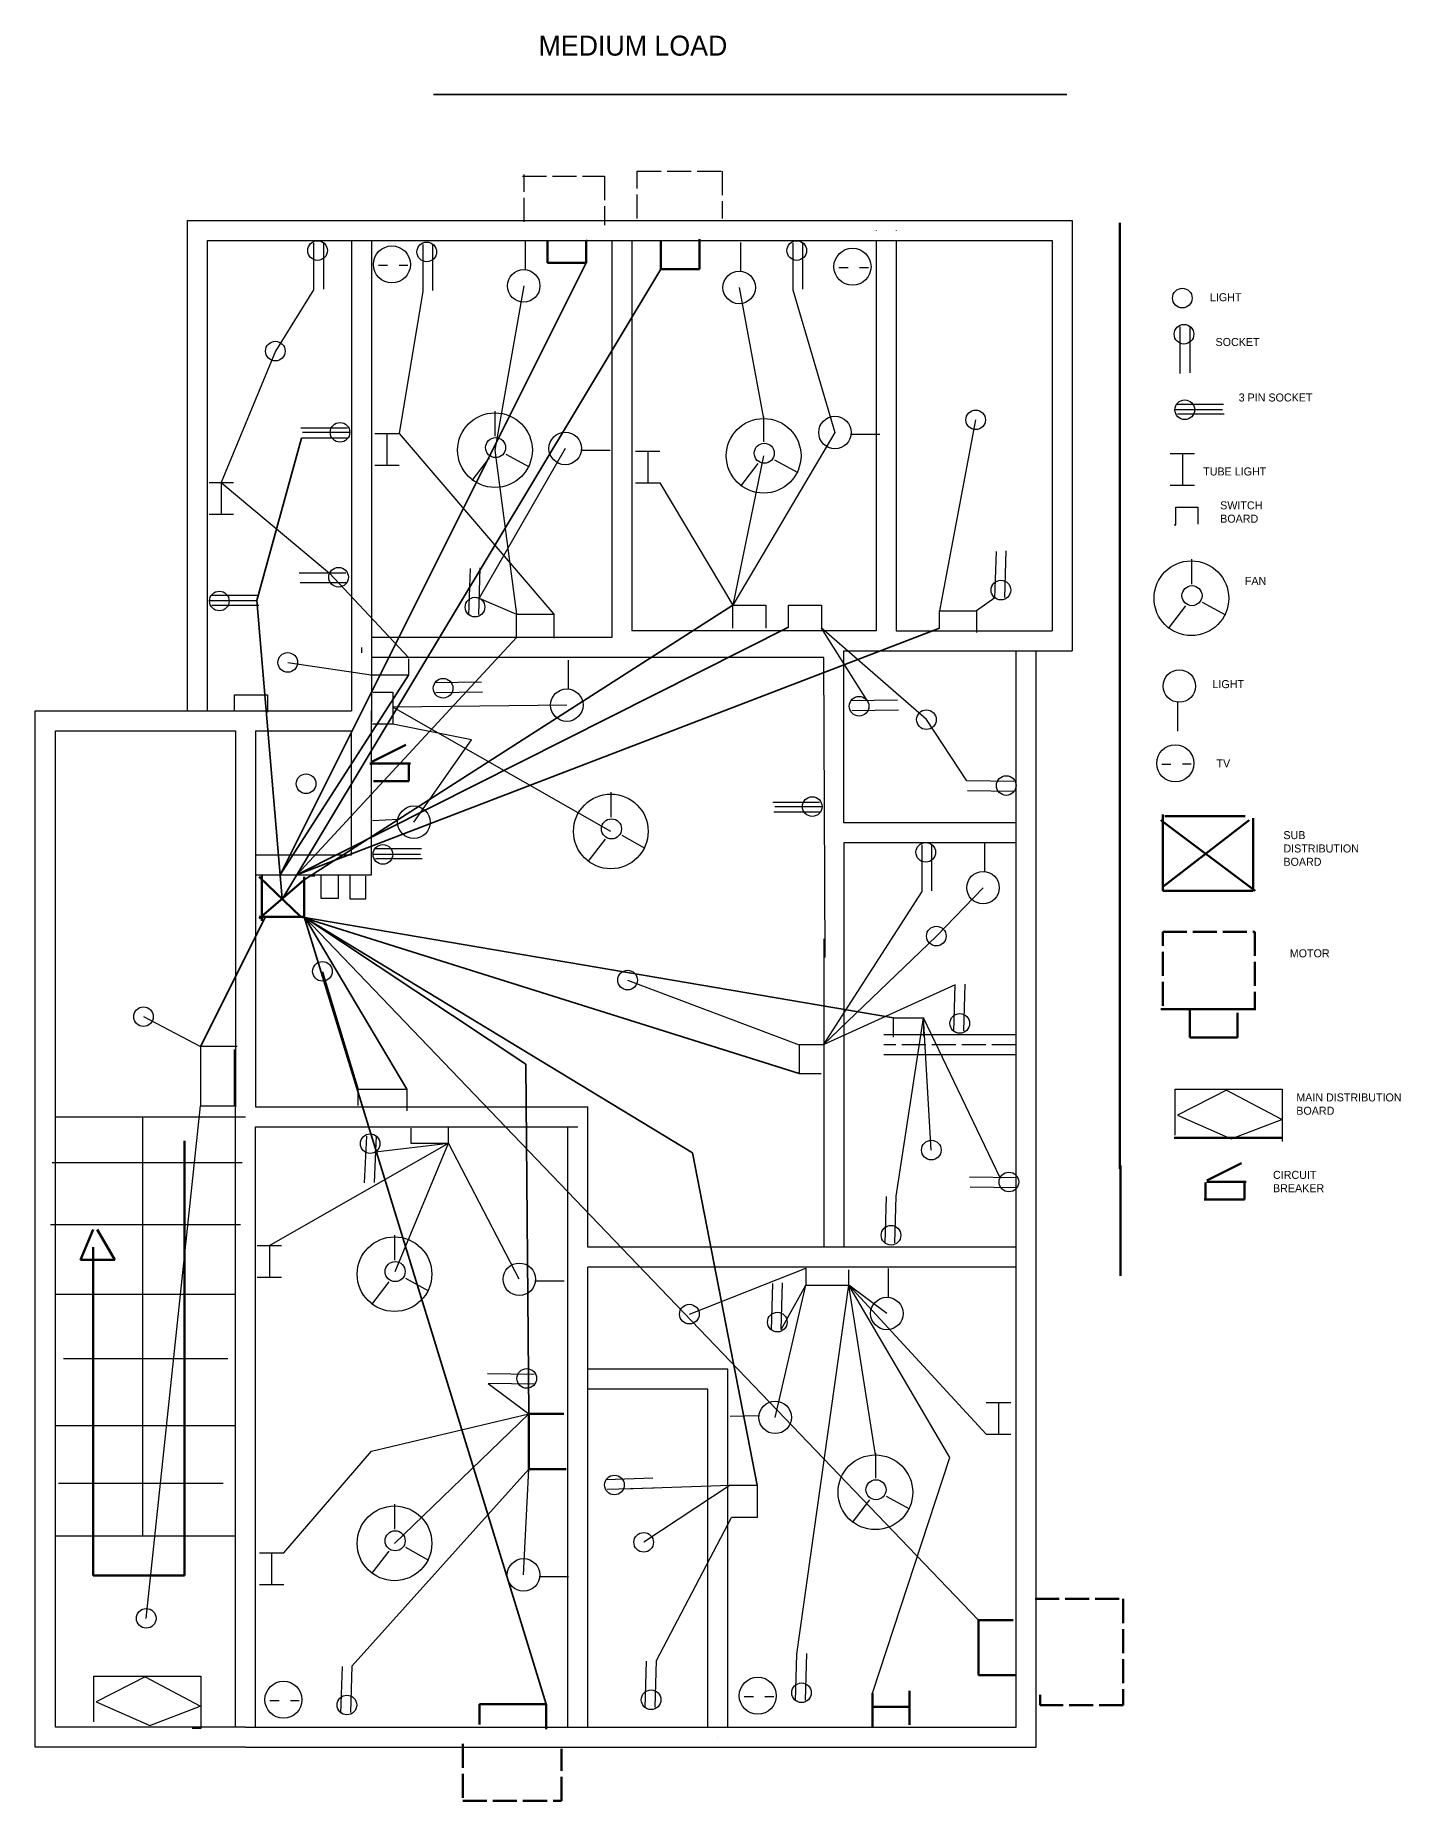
# Model space of a CAD drawing. Header units: feet. Extents: x -3878 to -800, y -591 to 317.
# Drawn here: x -2214 to -1531, y -585 to 297 of the extents above; entities that cross this region are included whole.
import ezdxf

# ---------------------------------------------------------------- set-up
doc = ezdxf.new("R2010")
doc.units = ezdxf.units.FT
doc.header["$MEASUREMENT"] = 0
doc.linetypes.add('ACAD_ISO02W100', pattern=[15, 12, -3])

msp = doc.modelspace()

# ---------------------------------------------------------------- linework, layer by layer
at = {"color": 3, "linetype": 'ByBlock', "lineweight": 35}
for p, q in [((-2014.55, 267.73), (-1698.08, 267.73)), ((-1938.31, 183.63), (-2091.26, -122.34)), ((-1901.02, 180.33), (-2089.87, -133.99)), ((-2080.55, 95.98), (-2102.82, 14.72)), ((-2102.82, 14.72), (-2090.25, -134.31)), ((-1864.99, 12.39), (-2079.26, -124.84)), ((-1837.15, 1.48), (-2082.87, -122.34)), ((-1761.8, 0.93), (-2082.87, -122.34)), ((-1973.1, -3.75), (-2082.87, -122.34)), ((-2027.15, -22.53), (-2091.26, -122.34)), ((-2131.03, -208.17), (-2098.6, -143.39)), ((-1784.7, -193.77), (-2080.8, -143.39)), ((-1831.92, -221.69), (-2080.8, -143.39)), ((-1958.37, -536.77), (-2079.26, -143.39)), ((-1742.35, -494.83), (-2079.26, -143.39)), ((-1968.41, -216.92), (-2078.96, -143.71)), ((-2027.95, -229.51), (-2078.59, -144.09)), ((-1885.16, -261.19), (-2078.19, -144.22)), ((-1966.89, -391.76), (-1968.41, -216.92)), ((-1852.87, -427.31), (-1885.16, -261.19))]:
    msp.add_line(p, q, dxfattribs=at)
at = {"linetype": 'ACAD_ISO02W100'}
for p, q in [((-1970.07, 226.88), (-1929.23, 226.88)), ((-1969.25, 204.03), (-1969.25, 227.69)), ((-1929.23, 226.88), (-1929.23, 202.4)), ((-1912.9, 205.66), (-1912.9, 229.33)), ((-1912.9, 229.33), (-1870.43, 229.33)), ((-1870.43, 229.33), (-1870.43, 205.66)), ((-1723.54, -207.34), (-1789.54, -207.34))]:
    msp.add_line(p, q, dxfattribs=at)
for p, q in [((-2137.54, -40.34), (-2137.54, 204.66)), ((-2137.54, 204.66), (-2050.54, 204.66)), ((-2050.54, 204.66), (-1920.54, 204.66)), ((-1920.54, 204.66), (-1790.54, 204.66)), ((-1790.54, 204.66), (-1724.54, 204.66)), ((-1724.54, 204.66), (-1695.54, 204.66)), ((-1695.54, 204.66), (-1695.54, 7.66)), ((-2127.54, -40.34), (-2127.54, 194.66)), ((-2127.54, 194.66), (-2050.54, 194.66)), ((-2055.54, 194.66), (-2055.54, -13.75)), ((-2050.54, 194.66), (-1920.54, 194.66)), ((-2045.54, 194.66), (-2045.54, -13.75)), ((-1968.65, 179.88), (-1968.65, 194.52)), ((-1925.54, 194.66), (-1925.54, -3.75)), ((-1920.54, 194.66), (-1790.54, 194.66)), ((-1915.54, 194.66), (-1915.54, -0.34)), ((-1793.49, 199.86), (-1793.49, 199.66)), ((-1793.49, 194.66), (-1793.49, -0.34)), ((-1790.54, 194.66), (-1724.54, 194.66)), ((-1783.49, 199.86), (-1783.49, 199.66)), ((-1783.49, 194.66), (-1783.49, -0.34)), ((-1724.54, 194.66), (-1705.54, 194.66)), ((-1705.54, 194.66), (-1705.54, 7.66)), ((-2074.54, 193.41), (-2074.54, 170.06)), ((-2069.63, 193.82), (-2069.63, 170.47)), ((-2020, 192.7), (-2020, 169.36)), ((-2015.08, 193.11), (-2015.08, 169.77)), ((-1860.99, 179.08), (-1860.99, 193.73)), ((-1835.13, 193.41), (-1835.13, 170.06)), ((-1830.21, 193.82), (-1830.21, 170.47)), ((-2042.13, 182.38), (-2037.52, 182.38)), ((-2031.8, 182.44), (-2027.44, 182.44)), ((-1812.02, 181.24), (-1807.41, 181.24)), ((-1801.68, 181.3), (-1797.32, 181.3)), ((-1641.67, 151.58), (-1641.67, 128.24)), ((-1636.75, 151.99), (-1636.75, 128.65)), ((-1983.87, 109.5), (-1983.87, 96.98)), ((-1849.63, 106.68), (-1849.63, 94.16)), ((-1643.78, 110.28), (-1620.44, 110.28)), ((-1643.3, 112.98), (-1619.95, 112.98)), ((-1642.89, 108.06), (-1619.54, 108.06)), ((-2057.61, 100.9), (-2080.96, 100.9)), ((-2056.72, 98.69), (-2080.06, 98.69)), ((-2043.94, 98.2), (-2031.77, 98.2)), ((-2037.85, 98.2), (-2037.85, 82.39)), ((-1806.18, 97.88), (-1791.54, 97.88)), ((-2057.2, 95.98), (-2080.55, 95.98)), ((-1940.96, 89.91), (-1926.31, 89.91)), ((-1913.67, 89.39), (-1901.5, 89.39)), ((-1907.58, 89.39), (-1907.58, 73.58)), ((-1646.5, 88.25), (-1634.32, 88.25)), ((-1640.41, 88.25), (-1640.41, 72.44)), ((-2043.94, 82.39), (-2031.77, 82.39)), ((-1986.76, 86.08), (-1995.43, 74.85)), ((-1978.41, 88), (-1966.85, 81.58)), ((-1852.52, 83.25), (-1861.19, 72.02)), ((-1844.17, 85.18), (-1832.61, 78.76)), ((-2126.72, 73.8), (-2114.54, 73.8)), ((-2120.63, 73.8), (-2120.63, 57.99)), ((-1913.67, 73.58), (-1901.5, 73.58)), ((-1646.5, 72.44), (-1634.32, 72.44)), ((-2126.72, 57.99), (-2114.54, 57.99)), ((-1643.66, 52.57), (-1643.66, 61.49)), ((-1643.66, 61.49), (-1632.7, 61.49)), ((-1632.7, 61.49), (-1632.7, 52.98)), ((-1644.47, 52.57), (-1643.66, 52.57)), ((-1734.08, 15.98), (-1733.37, 39.31)), ((-1729.15, 16.24), (-1728.45, 39.57)), ((-1635.92, 35.5), (-1635.92, 22.99)), ((-2058.32, 28.48), (-2081.67, 28.48)), ((-1996.87, 7.49), (-1996.16, 30.82)), ((-1991.94, 7.75), (-1991.24, 31.08)), ((-2057.91, 23.57), (-2081.26, 23.57)), ((-2126.17, 14.72), (-2102.82, 14.72)), ((-2125.68, 17.42), (-2102.34, 17.42)), ((-2125.27, 12.5), (-2101.93, 12.5)), ((-1864.99, 0.93), (-1864.99, 12.39)), ((-1864.99, 12.39), (-1848.61, 12.39)), ((-1848.61, 12.39), (-1848.61, 0.93)), ((-1837.15, 1.48), (-1837.15, 12.39)), ((-1837.15, 12.39), (-1820.77, 12.39)), ((-1820.77, 12.39), (-1820.77, 0.93)), ((-1761.8, 0.93), (-1761.8, 9.66)), ((-1761.8, 9.66), (-1743.24, 9.66)), ((-1743.24, 9.66), (-1743.24, -1.25)), ((-1638.81, 12.08), (-1647.48, 0.85)), ((-1630.46, 14), (-1618.9, 7.59)), ((-1973.1, -3.98), (-1973.1, 8.02)), ((-1973.1, 8.02), (-1954.53, 8.02)), ((-1954.53, 8.02), (-1954.53, -3.98)), ((-1705.54, 7.66), (-1705.54, -0.34)), ((-1695.54, 7.66), (-1695.54, -10.34)), ((-2050.54, -8.75), (-2050.54, -9.34)), ((-1925.54, -3.75), (-2045.54, -3.75)), ((-2045.54, -8.75), (-2045.54, -9.34)), ((-1793.49, -0.34), (-1915.54, -0.34)), ((-1783.49, -0.34), (-1705.54, -0.34)), ((-2127.54, -14.13), (-2127.54, -14.13)), ((-2055.54, -11.34), (-2055.54, -40.34)), ((-2050.54, -9.34), (-2050.54, -10.34)), ((-2050.54, -10.34), (-2050.54, -10.84)), ((-2050.54, -10.84), (-2050.54, -11.34)), ((-1819.54, -13.75), (-2045.54, -13.75)), ((-2045.54, -13.75), (-2045.54, -23.84)), ((-2027.15, -14.34), (-2027.15, -22.53)), ((-1947.12, -29.68), (-1947.12, -15.04)), ((-1818.98, -163.63), (-1819.54, -13.75)), ((-1809.54, -96.34), (-1809.54, -10.34)), ((-1809.54, -10.34), (-1695.54, -10.34)), ((-1723.54, -101.34), (-1723.54, -10.34)), ((-1723.54, -101.34), (-1723.54, -10.34)), ((-1713.54, -101.34), (-1713.54, -10.34)), ((-2044.62, -22.53), (-2046.26, -22.53)), ((-2027.15, -22.53), (-2045.54, -22.53)), ((-2045.41, -45.82), (-2045.41, -22.89)), ((-2013.91, -26.26), (-1990.57, -25.9)), ((-2113.96, -39.98), (-2113.96, -32.34)), ((-2113.96, -32.34), (-2097.58, -32.34)), ((-2097.58, -32.34), (-2097.58, -41.07)), ((-2044.93, -31.03), (-2034.93, -31.03)), ((-2034.93, -31.03), (-2034.93, -47.01)), ((-2013.43, -31.17), (-1990.08, -30.81)), ((-1806.06, -35.24), (-1782.71, -34.88)), ((-2213.54, -127.34), (-2213.54, -40.34)), ((-2213.54, -40.34), (-2132.54, -40.34)), ((-2132.54, -40.34), (-2108.54, -40.34)), ((-2132.54, -40.34), (-2103.54, -40.34)), ((-2127.14, -40.34), (-2109.51, -40.34)), ((-2103.54, -40.34), (-2055.54, -40.34)), ((-2045.54, -122.34), (-2045.54, -40.34)), ((-1805.57, -40.15), (-1782.23, -39.8)), ((-1642.81, -35.8), (-1642.81, -50.44)), ((-2203.54, -127.34), (-2203.54, -50.34)), ((-2203.54, -50.34), (-2132.54, -50.34)), ((-2132.54, -50.34), (-2113.54, -50.34)), ((-2113.54, -50.34), (-2113.54, -117.34)), ((-2103.54, -50.34), (-2103.54, -117.34)), ((-2103.54, -50.34), (-2055.54, -50.34)), ((-2055.54, -112.34), (-2055.54, -50.34)), ((-2034.93, -47.01), (-2045.12, -47.01)), ((-1650.72, -66.97), (-1646.11, -66.97)), ((-1640.39, -66.91), (-1636.03, -66.91)), ((-1724.7, -75.69), (-1748.04, -75.36)), ((-1925.99, -81.06), (-1925.99, -93.58)), ((-1821.65, -86.16), (-1845, -86.16)), ((-1724.36, -80.61), (-1747.7, -80.28)), ((-2032.15, -94.75), (-2045.12, -95.36)), ((-1821.24, -91.08), (-1844.59, -91.08)), ((-1820.76, -88.37), (-1844.1, -88.37)), ((-1723.54, -96.34), (-1809.54, -96.34)), ((-1928.88, -104.49), (-1937.55, -115.72)), ((-1920.53, -102.56), (-1908.97, -108.98)), ((-1723.54, -207.34), (-1723.54, -101.34)), ((-1713.54, -207.34), (-1713.54, -101.34)), ((-2103.54, -112.34), (-2055.54, -112.34)), ((-2044.45, -111.95), (-2021.11, -111.95)), ((-2043.97, -109.24), (-2020.62, -109.24)), ((-2043.56, -114.16), (-2020.21, -114.16)), ((-1723.54, -106.34), (-1809.54, -106.34)), ((-1809.54, -106.34), (-1809.54, -308.34)), ((-1770.67, -107.38), (-1770.67, -130.72)), ((-1765.75, -106.97), (-1765.75, -130.31)), ((-1739.14, -120.92), (-1739.14, -106.28)), ((-2113.54, -117.34), (-2113.54, -238.34)), ((-2103.54, -117.34), (-2103.54, -238.34)), ((-2103.54, -122.34), (-2045.54, -122.34)), ((-2073.91, -122.95), (-2076.33, -122.95)), ((-2070.94, -122.68), (-2070.94, -133.99)), ((-2062.05, -133.99), (-2062.05, -122.41)), ((-2056.4, -122.68), (-2056.4, -134.25)), ((-2048.32, -134.25), (-2048.32, -122.95)), ((-2213.54, -243.34), (-2213.54, -127.34)), ((-2213.54, -243.34), (-2213.54, -127.34)), ((-2213.54, -243.34), (-2213.54, -127.34)), ((-2203.54, -243.34), (-2203.54, -127.34)), ((-2070.94, -133.99), (-2062.05, -133.99)), ((-2056.4, -134.25), (-2048.32, -134.25)), ((-1819.54, -154.34), (-1819.54, -308.34)), ((-1754.62, -200.59), (-1753.92, -177.25)), ((-1749.69, -200.33), (-1748.99, -176.99)), ((-1784.7, -203.39), (-1784.7, -193.77)), ((-1784.7, -193.77), (-1769.77, -193.77)), ((-1769.77, -193.77), (-1769.77, -202.91)), ((-1723.54, -202.34), (-1789.54, -202.34)), ((-2112.68, -208.17), (-2131.03, -208.17)), ((-2131.03, -208.17), (-2131.03, -237.79)), ((-2114.09, -237.79), (-2114.09, -209.58)), ((-1819.87, -207.25), (-1831.92, -207.25)), ((-1831.92, -207.25), (-1831.92, -221.69)), ((-1723.54, -313.34), (-1723.54, -207.34)), ((-1713.54, -313.34), (-1713.54, -207.34)), ((-1723.54, -212.34), (-1789.54, -212.34)), ((-1831.92, -221.69), (-1820.83, -221.69)), ((-2131.03, -237.79), (-2114.09, -237.79)), ((-2052.19, -237.59), (-2052.19, -229.51)), ((-2052.19, -229.51), (-2027.95, -229.51)), ((-2027.95, -229.51), (-2027.95, -240.28)), ((-1644.07, -252.41), (-1644.07, -229.5)), ((-1644.07, -229.5), (-1590.55, -229.5)), ((-1617.65, -229.54), (-1642.88, -242.41)), ((-1590.8, -244.56), (-1618.18, -230.07)), ((-1590.55, -229.5), (-1590.55, -255.69)), ((-2213.54, -558.34), (-2213.54, -243.34)), ((-2203.54, -548.34), (-2203.54, -243.34)), ((-2203.54, -243.34), (-2108.54, -243.34)), ((-2203.54, -243.34), (-2121.33, -243.34)), ((-2203.54, -243.34), (-2121.33, -243.34)), ((-2160.04, -243.34), (-2160.04, -452.62)), ((-2113.54, -548.34), (-2113.54, -238.34)), ((-2103.54, -238.34), (-1937.54, -238.34)), ((-1937.54, -308.34), (-1937.54, -238.34)), ((-1642.88, -242.41), (-1616.04, -254.22)), ((-1616.04, -254.22), (-1590.8, -244.56)), ((-2103.54, -548.34), (-2103.54, -248.34)), ((-2103.54, -248.34), (-1942.54, -248.34)), ((-2048.11, -252.92), (-2049.24, -276.23)), ((-2043.17, -252.75), (-2044.31, -276.06)), ((-2025.93, -249.02), (-2025.93, -256.43)), ((-2007.07, -256.43), (-2007.07, -248.35)), ((-1947.54, -548.34), (-1947.54, -248.34)), ((-1947.54, -548.34), (-1947.54, -248.34)), ((-1947.54, -548.34), (-1947.54, -248.34)), ((-2025.93, -256.43), (-2007.07, -256.43)), ((-2205.15, -266.05), (-2110.15, -266.05)), ((-1723.38, -273.83), (-1746.72, -273.5)), ((-1723.04, -278.76), (-1746.38, -278.43)), ((-1788.98, -306.46), (-1788.27, -283.12)), ((-1784.05, -306.19), (-1783.35, -282.86)), ((-2205.97, -297.14), (-2110.97, -297.14)), ((-2102.69, -307.62), (-2090.51, -307.62)), ((-2096.6, -307.62), (-2096.6, -323.43)), ((-2034.08, -302.36), (-2034.08, -314.87)), ((-1723.54, -308.34), (-1937.54, -308.34)), ((-1723.54, -548.34), (-1723.54, -313.34)), ((-1713.54, -558.34), (-1713.54, -313.34)), ((-2102.69, -323.43), (-2090.51, -323.43)), ((-2036.97, -325.78), (-2045.64, -337.01)), ((-2028.62, -323.85), (-2017.06, -330.27)), ((-1963.88, -325.33), (-1949.24, -325.33)), ((-1947.54, -548.34), (-1947.54, -318.68)), ((-1937.54, -548.34), (-1937.54, -318.34)), ((-1723.54, -318.34), (-1937.54, -318.34)), ((-1840.85, -349.63), (-1840.14, -326.3)), ((-1828.62, -318.93), (-1828.62, -327.41)), ((-1807.03, -327.41), (-1807.03, -319.7)), ((-1787.2, -333.74), (-1787.2, -319.1)), ((-2203.54, -331.83), (-2113.54, -331.83)), ((-1845.78, -349.89), (-1845.07, -326.56)), ((-1828.62, -327.41), (-1807.03, -327.41)), ((-2199.54, -364.12), (-2117.33, -364.12)), ((-1867.54, -369.34), (-1937.54, -369.34)), ((-1867.54, -548.34), (-1867.54, -369.34)), ((-1964.3, -372.05), (-1987.64, -371.72)), ((-1963.96, -376.97), (-1987.3, -376.64)), ((-1877.54, -379.34), (-1937.54, -379.34)), ((-1877.54, -548.34), (-1877.54, -379.34)), ((-1738.38, -386), (-1726.21, -386)), ((-1732.3, -386), (-1732.3, -401.81)), ((-1851.71, -392.79), (-1866.35, -393.07)), ((-2203.54, -397.6), (-2113.54, -397.6)), ((-1738.38, -401.81), (-1726.21, -401.81)), ((-1793.82, -411.37), (-1793.82, -423.88)), ((-2201.94, -426.31), (-2119.72, -426.31)), ((-1928.38, -424.54), (-1905.05, -423.79)), ((-1927.81, -429.45), (-1904.48, -428.69)), ((-1866.34, -427.31), (-1852.87, -427.31)), ((-1852.87, -427.31), (-1852.87, -443.46)), ((-2034.08, -436.88), (-2034.08, -449.39)), ((-1796.71, -434.79), (-1805.38, -446.02)), ((-1788.36, -432.87), (-1776.8, -439.28)), ((-1852.87, -443.46), (-1865.67, -443.46)), ((-2203.54, -452.62), (-2113.54, -452.62)), ((-2028.62, -458.38), (-2017.06, -464.8)), ((-2101.61, -461.16), (-2089.44, -461.16)), ((-2095.52, -461.16), (-2095.52, -476.97)), ((-2036.97, -460.3), (-2045.64, -471.53)), ((-1961.79, -473.1), (-1947.15, -473.1)), ((-2101.61, -476.97), (-2089.44, -476.97)), ((-1828.79, -534.9), (-1828.08, -511.56)), ((-2060.85, -541.27), (-2060.14, -517.93)), ((-2055.92, -541.01), (-2055.21, -517.67)), ((-1908.84, -538.65), (-1908.14, -515.32)), ((-1903.92, -538.39), (-1903.21, -515.05)), ((-1833.72, -535.16), (-1833.01, -511.82)), ((-2184.39, -545.68), (-2184.39, -522.76)), ((-2184.39, -522.76), (-2130.87, -522.76)), ((-2157.97, -522.8), (-2183.21, -535.67)), ((-2131.12, -537.82), (-2158.51, -523.33)), ((-2130.87, -522.76), (-2130.87, -548.95)), ((-2183.21, -535.67), (-2156.36, -547.48)), ((-2156.36, -547.48), (-2131.12, -537.82)), ((-2096.33, -535), (-2091.72, -535)), ((-2086, -534.94), (-2081.64, -534.94)), ((-1859.32, -533), (-1854.71, -533)), ((-1848.98, -532.94), (-1844.62, -532.94)), ((-2108.54, -548.34), (-2203.54, -548.34)), ((-2130.87, -548.95), (-2135.24, -548.95)), ((-2108.54, -548.34), (-1942.54, -548.34)), ((-2108.54, -548.34), (-1942.54, -548.34)), ((-2108.54, -548.34), (-1942.54, -548.34)), ((-2108.54, -548.34), (-1942.54, -548.34)), ((-1942.54, -548.34), (-1872.54, -548.34)), ((-1942.54, -548.34), (-1872.54, -548.34)), ((-1942.54, -548.34), (-1872.54, -548.34)), ((-1942.54, -548.34), (-1872.54, -548.34)), ((-1942.54, -548.34), (-1872.54, -548.34)), ((-1872.54, -548.34), (-1723.54, -548.34)), ((-1872.54, -553.34), (-1872.54, -553.34)), ((-2108.54, -558.34), (-2213.54, -558.34)), ((-2108.54, -558.34), (-1942.54, -558.34)), ((-1942.54, -558.34), (-1872.54, -558.34)), ((-1872.54, -558.34), (-1713.54, -558.34))]:
    msp.add_line(p, q)
at = {"linetype": 'ByBlock', "lineweight": 100}
for p, q in [((-1671.72, 203.63), (-1671.72, -269.32)), ((-1957.67, 194.95), (-1957.67, 183.63)), ((-1938.31, 183.63), (-1938.31, 194.48)), ((-1938.31, 194.48), (-1937.84, 194.48)), ((-1937.84, 194.48), (-1937.84, 194.95)), ((-1901.02, 194.95), (-1901.02, 180.33)), ((-1881.66, 194.01), (-1881.66, 195.42)), ((-1881.66, 180.33), (-1881.66, 194.01)), ((-1957.67, 183.63), (-1938.31, 183.63)), ((-1901.02, 180.33), (-1881.66, 180.33)), ((-2045.79, -66.06), (-2028.4, -57.37)), ((-2045.12, -66.73), (-2046.45, -66.73)), ((-2046.45, -66.73), (-2045.79, -66.73)), ((-2026.06, -66.73), (-2045.79, -66.73)), ((-2045.79, -66.73), (-2045.79, -67.39)), ((-2026.94, -66.73), (-2026.94, -75.57)), ((-2043.95, -75.57), (-2044.63, -75.57)), ((-2026.94, -75.57), (-2043.95, -75.57)), ((-1651.14, -95.03), (-1604.1, -130.28)), ((-1650.16, -92.09), (-1650.16, -130.28)), ((-1607.04, -95.03), (-1650.16, -128.32)), ((-1649.18, -93.07), (-1609, -93.07)), ((-1605.08, -130.28), (-1605.08, -94.05)), ((-1650.16, -130.28), (-1605.08, -130.28)), ((-1651.11, -189.54), (-1604.54, -189.54)), ((-1636.61, -188.99), (-1636.61, -203.71)), ((-1612.81, -203.71), (-1612.81, -191.25)), ((-1636.61, -203.71), (-1612.81, -203.71)), ((-2138.95, -255.31), (-2138.95, -472.47)), ((-1644.59, -253.72), (-1590.51, -253.72)), ((-1671.38, -267.57), (-1671.38, -322.68)), ((-1628.23, -275.16), (-1610.85, -266.47)), ((-1628.91, -276.13), (-1628.91, -284.39)), ((-1608.5, -275.83), (-1628.23, -275.83)), ((-1609.39, -275.83), (-1609.39, -284.67)), ((-1625.96, -284.68), (-1629.5, -284.68)), ((-1609.39, -284.67), (-1626.4, -284.67)), ((-2184.58, -299.62), (-2190.91, -314.82)), ((-2173.81, -314.82), (-2182.68, -299.62)), ((-2184.58, -472.47), (-2184.58, -308.49)), ((-2190.91, -314.82), (-2173.81, -314.82)), ((-1949.45, -391.76), (-1966.89, -391.76)), ((-1966.89, -391.76), (-1966.89, -419.32)), ((-1966.89, -419.32), (-1948.32, -419.32)), ((-2138.95, -472.47), (-2184.58, -472.47)), ((-1724.9, -494.83), (-1742.35, -494.83)), ((-1742.35, -494.83), (-1742.35, -522.38)), ((-1742.35, -522.38), (-1723.78, -522.38)), ((-1991.57, -547.07), (-1991.57, -536.77)), ((-1991.57, -536.77), (-1958.37, -536.77)), ((-1958.37, -536.77), (-1958.37, -549.35)), ((-1795.25, -531.38), (-1795.25, -548.25)), ((-1794.69, -538.13), (-1776.68, -538.13)), ((-1776.68, -538.13), (-1776.68, -530.25)), ((-1776.68, -530.25), (-1776.68, -547.12))]:
    msp.add_line(p, q, dxfattribs=at)
at = {"color": 1, "linetype": 'ByBlock', "lineweight": 25}
for p, q in [((-2074.54, 170.06), (-2093.61, 139.42)), ((-2020, 169.36), (-2031.77, 98.2)), ((-1969.52, 172.06), (-1983.87, 89.93)), ((-1861.86, 171.26), (-1849.63, 105.77)), ((-1835.13, 170.06), (-1814.01, 98.75)), ((-2093.61, 139.42), (-2120.63, 73.8)), ((-2031.77, 98.2), (-1954.53, 8.02)), ((-1814.01, 98.75), (-1864.99, 12.39)), ((-1743.7, 105.09), (-1761.8, 9.66)), ((-1948.78, 90.78), (-1991.7, 15.9)), ((-1983.87, 89.93), (-1973.1, 8.02)), ((-1849.63, 87.11), (-1864.99, 12.39)), ((-2120.63, 73.8), (-2066.48, 28.48)), ((-1901.5, 73.58), (-1864.99, 12.39)), ((-2066.48, 28.48), (-2027.15, -13.75)), ((-1991.7, 15.9), (-1973.1, 8.02)), ((-1734.08, 16.09), (-1743.24, 9.66)), ((-1797.98, -35.12), (-1820.77, 0.93)), ((-1768.27, -44.75), (-1820.77, 0.93)), ((-2087.42, -16.17), (-2044.62, -22.53)), ((-1947.98, -37.51), (-2034.93, -38.53)), ((-1925.99, -100.63), (-2034.93, -38.53)), ((-1995.65, -54.79), (-2034.93, -47.01)), ((-1748.04, -75.36), (-1768.27, -44.75)), ((-2024.38, -96.03), (-1995.65, -54.79)), ((-1770.67, -130.72), (-1819.87, -207.25)), ((-1740.01, -128.74), (-1763.35, -152.94)), ((-1763.35, -152.94), (-1819.87, -207.25)), ((-2070.06, -170.56), (-2052.19, -229.51)), ((-1917.65, -174.96), (-1831.92, -207.25)), ((-1753.92, -177.25), (-1819.87, -207.25)), ((-2159.49, -193.21), (-2131.03, -208.17)), ((-1783.35, -282.86), (-1769.77, -193.77)), ((-1765.86, -259.91), (-1769.77, -193.77)), ((-1731.54, -273.72), (-1769.77, -193.77)), ((-2158.14, -493.95), (-2131.03, -237.79)), ((-2096.6, -307.62), (-2007.07, -256.43)), ((-2043.57, -260.82), (-2007.07, -256.43)), ((-2033.76, -320.65), (-2007.07, -256.43)), ((-1971.71, -324.46), (-2007.07, -256.43)), ((-1886.74, -341.9), (-1828.62, -318.93)), ((-1843.87, -393.5), (-1828.62, -327.41)), ((-1840.85, -349.63), (-1828.62, -327.41)), ((-1833.01, -511.82), (-1807.03, -327.41)), ((-1756.58, -413.51), (-1807.03, -327.41)), ((-1793.82, -412.28), (-1807.03, -327.41)), ((-1788.07, -341.57), (-1807.03, -327.41)), ((-1738.38, -401.81), (-1807.03, -327.41)), ((-1987.3, -376.64), (-1966.89, -391.76)), ((-2045.56, -410.31), (-1966.89, -391.76)), ((-2034.08, -456.45), (-1966.89, -391.76)), ((-2089.44, -461.16), (-2045.56, -410.31)), ((-1795.25, -531.38), (-1756.58, -413.51)), ((-2055.21, -517.67), (-1966.89, -419.32)), ((-1969.61, -472.23), (-1966.89, -419.32)), ((-1919.66, -429.18), (-1866.34, -427.31)), ((-1866.34, -427.31), (-1909.57, -455.94)), ((-1903.21, -515.05), (-1865.67, -443.46))]:
    msp.add_line(p, q, dxfattribs=at)
at = {"lineweight": 100}
for p, q in [((-2080.8, -143.39), (-2101.69, -123.3)), ((-2100.42, -122.28), (-2100.42, -145.34)), ((-2079.26, -123.3), (-2079.26, -143.39)), ((-2101.69, -144.17), (-2079.26, -124.84)), ((-2079.26, -143.39), (-2101.69, -143.39)), ((-2101.69, -143.39), (-2098.6, -143.39))]:
    msp.add_line(p, q, dxfattribs=at)
at = {"linetype": 'ACAD_ISO02W100', "lineweight": 100}
for p, q in [((-1650.16, -187.77), (-1650.16, -150.77)), ((-1650.16, -150.77), (-1604.16, -150.77)), ((-1604.16, -150.77), (-1604.16, -190.01)), ((-1713.99, -484.27), (-1670.01, -484.27)), ((-1670.01, -484.27), (-1670.01, -537.26)), ((-1711.41, -537.26), (-1711.41, -532.09)), ((-1710.11, -537.26), (-1711.41, -537.26)), ((-1670.01, -537.26), (-1710.11, -537.26)), ((-1999.88, -556.65), (-1999.88, -585.08)), ((-1950.72, -585.08), (-1950.72, -559.23)), ((-1999.88, -585.08), (-1950.72, -585.08))]:
    msp.add_line(p, q, dxfattribs=at)
for centre, radius in [((-2072.5, 189.72), 4.91), ((-1833.08, 189.72), 4.91), ((-2035.37, 182.77), 9.26), ((-2017.96, 189.02), 4.91), ((-1805.25, 181.62), 9.26), ((-1969.52, 172.06), 8.12), ((-1861.86, 171.26), 8.12), ((-1640.44, 165.92), 4.91), ((-1639.62, 147.9), 4.91), ((-2093.61, 139.42), 4.91), ((-1639.2, 110.11), 4.91), ((-1983.87, 89.93), 18.66), ((-1814.01, 98.75), 8.12), ((-1743.7, 105.09), 4.91), ((-2061.3, 98.85), 4.91), ((-1948.78, 90.78), 8.12), ((-1849.63, 87.11), 18.66), ((-1983.55, 91.21), 5.01), ((-1849.31, 88.39), 5.01), ((-2062.01, 26.44), 4.91), ((-1635.92, 15.93), 18.66), ((-2121.59, 14.55), 4.91), ((-1731.09, 19.99), 4.91), ((-1635.6, 17.21), 5.01), ((-1993.87, 11.49), 4.91), ((-2087.42, -16.17), 4.91), ((-2009.77, -29.07), 4.91), ((-1641.94, -27.98), 8.12), ((-1947.98, -37.51), 8.12), ((-1801.92, -38.05), 4.91), ((-1768.27, -44.75), 4.91), ((-1643.96, -66.59), 9.26), ((-2078.24, -76.8), 4.91), ((-1728.41, -77.68), 4.91), ((-2024.38, -96.03), 8.12), ((-1925.99, -100.63), 18.66), ((-1825.34, -88.21), 4.91), ((-1925.67, -99.35), 5.01), ((-2039.87, -112.12), 4.91), ((-1768.63, -111.06), 4.91), ((-1740.01, -128.74), 8.12), ((-1763.35, -152.94), 4.91), ((-2070.06, -170.56), 4.91), ((-1917.65, -174.96), 4.91), ((-2159.49, -193.21), 4.91), ((-1751.63, -196.58), 4.91), ((-2046.24, -256.7), 4.91), ((-1765.86, -259.91), 4.91), ((-1727.1, -275.83), 4.91), ((-1785.99, -302.45), 4.91), ((-2034.08, -321.92), 18.66), ((-2033.76, -320.65), 5.01), ((-1971.71, -324.46), 8.12), ((-1788.07, -341.57), 8.12), ((-1886.74, -341.9), 4.91), ((-1842.78, -345.89), 4.91), ((-1968.01, -374.04), 4.91), ((-1843.87, -393.5), 8.12), ((-1793.82, -430.93), 18.66), ((-1924.19, -427.28), 4.91), ((-1793.5, -429.66), 5.01), ((-2034.08, -456.45), 18.66), ((-2033.76, -455.17), 5.01), ((-1909.57, -455.94), 4.91), ((-1969.61, -472.23), 8.12), ((-2158.14, -493.95), 4.91), ((-2089.57, -534.62), 9.26), ((-1852.56, -532.62), 9.26), ((-1830.72, -531.15), 4.91), ((-2057.85, -537.26), 4.91), ((-1905.85, -534.64), 4.91)]:
    msp.add_circle(centre, radius)

# ---------------------------------------------------------------- texts
at = {"color": 3, "linetype": 'ByBlock', "lineweight": 35, "insert": (-1962.13, 297.13), "char_height": 10, "width": 247.0793, "attachment_point": 1}
msp.add_mtext('{\\C7;MEDIUM LOAD}', dxfattribs=at)
at = {"linetype": 'ByBlock', "lineweight": 100, "char_height": 4, "attachment_point": 1}
for s, insert, width in [('LIGHT', (-1626.64, 168.37), 20.5802), ('SOCKET', (-1623.84, 145.99), 26.209), ('3 PIN SOCKET', (-1612.28, 118.26), 38.5427), ('TUBE LIGHT', (-1630.01, 81.29), 38.5427), ('SWITCH BOARD', (-1621.53, 64.35), 30.8341), ('FAN', (-1609.2, 26.61), 45.4804), ('LIGHT', (-1625.39, -25), 42.3969), ('SUB DISTRIBUTION BOARD', (-1589.93, -100.48), 40.8552), ('MOTOR', (-1586.75, -159.55), 38.533), ('MAIN DISTRIBUTION BOARD', (-1583.5, -231.57), 53.6539), ('CIRCUIT BREAKER', (-1595.13, -270.29), 34.7483)]:
    msp.add_mtext(s, dxfattribs=dict(at, insert=insert, width=width))
at = {"linetype": 'ACAD_ISO02W100', "lineweight": 100, "insert": (-1623.35, -64.6), "char_height": 4, "width": 38.1448, "attachment_point": 1}
msp.add_mtext('TV', dxfattribs=at)

doc.saveas('drawing.dxf')
